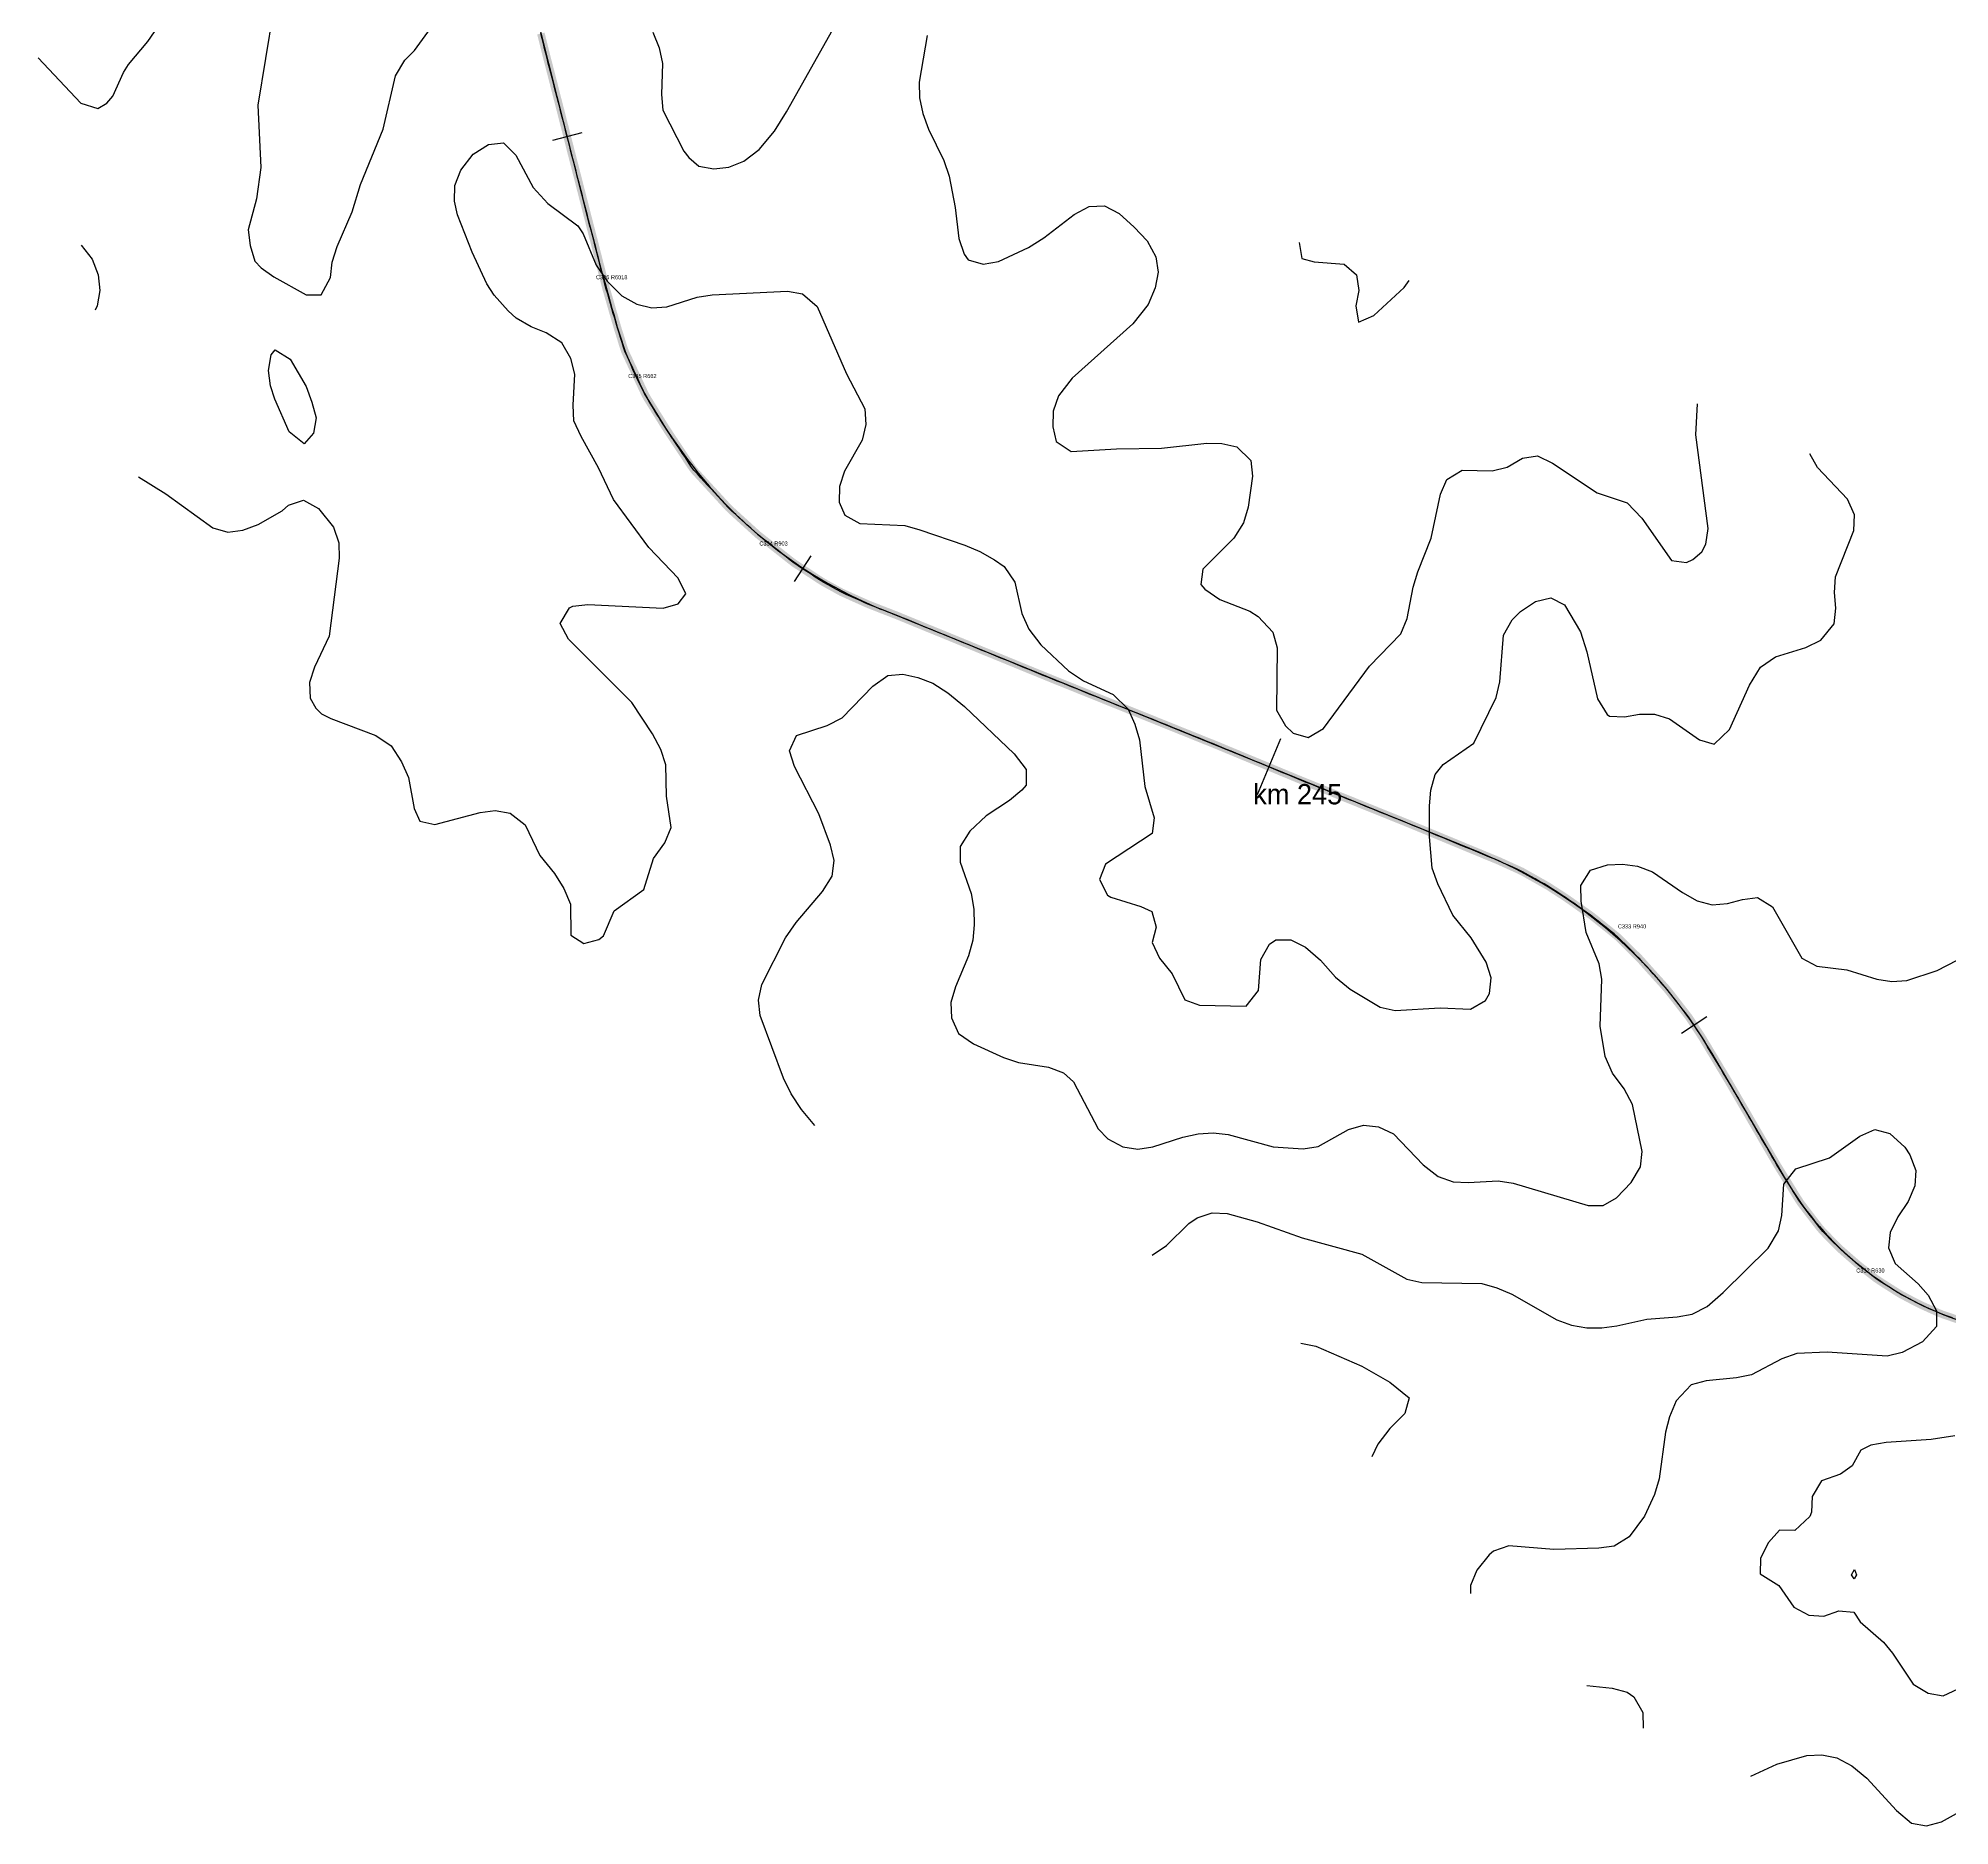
# Model space of a CAD drawing. Header units: metres. Extents: x 697254 to 930473, y 8023396 to 8227001.
# Drawn here: x 766162 to 769932, y 8169311 to 8172838 of the extents above; entities that cross this region are included whole.
import ezdxf

# ---------------------------------------------------------------- set-up
doc = ezdxf.new("R2010")
doc.units = ezdxf.units.M
for name, color, linetype in [('ALIGNMENT_FITTED', 4, 'Continuous'), ('CENTRELINE', 7, 'Continuous'), ('CHAINAGE', 7, 'Continuous'), ('CONTOUR_10M', 33, 'Continuous'), ('CONTOUR_INDEX_50M', 34, 'Continuous'), ('CURVE_LABELS', 4, 'Continuous'), ('GRADE_0-4', 3, 'Continuous')]:
    doc.layers.add(name, color=color, linetype=linetype)

msp = doc.modelspace()

# ---------------------------------------------------------------- linework, layer by layer
at = {"layer": 'ALIGNMENT_FITTED'}
for p, q in [((767250.6, 8172465.1), (767089.1, 8173104)), ((767413.1, 8172048.5), (767388.2, 8172086)), ((769006.5, 8171230.4), (767825.5, 8171711)), ((769608.1, 8170587.3), (769463.5, 8170834.5))]:
    msp.add_line(p, q, dxfattribs=at)
for centre, radius, start, end in [((773085.6, 8173939.7), 6018.5, -165.81753, -163.8733), ((767940.1, 8172451.9), 662.2, -163.8733, -146.4488), ((768165.9, 8172547.8), 903.4, -146.4488, -112.1406), ((768652.3, 8170359.9), 939.8, 30.329, 67.8594), ((770151.9, 8170905.4), 630, -149.671, -107.8869)]:
    msp.add_arc(centre, radius, start, end, dxfattribs=at)
at = {"layer": 'CENTRELINE'}
msp.add_polyline3d([(769937.5, 8170313.3, 1199.1), (769928, 8170316.6, 1199.6), (769918.5, 8170319.8, 1199.9), (769909.2, 8170323.5, 1200.3), (769900.1, 8170327.6, 1200.5), (769891, 8170331.7, 1200.8), (769881.9, 8170335.8, 1201.1), (769872.8, 8170340, 1201.4), (769863.9, 8170344.6, 1201.8), (769855, 8170349.2, 1202.1), (769846.2, 8170353.9, 1202.3), (769837.3, 8170358.5, 1202.3), (769828.7, 8170363.7, 1202.1), (769820.3, 8170369.1, 1202), (769811.9, 8170374.4, 1201.9), (769803.4, 8170379.8, 1201.9), (769795, 8170385.2, 1202), (769786.7, 8170390.8, 1202), (769778.8, 8170397, 1202), (769770.9, 8170403.1, 1201.9), (769763, 8170409.2, 1201.9), (769755.1, 8170415.3, 1201.8), (769747.4, 8170421.7, 1201.8), (769739.9, 8170428.3, 1202.1), (769732.3, 8170434.9, 1202.2), (769724.8, 8170441.5, 1202.2), (769717.3, 8170448.1, 1202.2), (769710, 8170455, 1202.3), (769703.1, 8170462.1, 1202.5), (769696.1, 8170469.3, 1202.5), (769689.1, 8170476.5, 1202.4), (769682.1, 8170483.6, 1202.2), (769675.6, 8170491.2, 1202.1), (769669.5, 8170499.1, 1202), (769663.4, 8170507, 1201.9), (769657.3, 8170515, 1201.7), (769651.2, 8170522.9, 1201.5), (769645.1, 8170530.9, 1201.3), (769639, 8170538.8, 1201.1), (769633.5, 8170547.1, 1200.9), (769628.2, 8170555.6, 1200.8), (769623, 8170564.1, 1200.6), (769617.7, 8170572.7, 1200.4), (769612.5, 8170581.2, 1200.2), (769607.2, 8170589.7, 1200.1), (769602, 8170598.2, 1199.9), (769596.7, 8170606.7, 1199.8), (769591.5, 8170615.2, 1199.7), (769586.5, 8170623.9, 1199.5), (769581.4, 8170632.5, 1199.3), (769576.4, 8170641.2, 1199.1), (769571.4, 8170649.8, 1198.8), (769566.4, 8170658.5, 1198.6), (769561.3, 8170667.1, 1198.4), (769556.3, 8170675.8, 1198.3), (769551.3, 8170684.4, 1198.1), (769546.2, 8170693.1, 1198), (769541.2, 8170701.7, 1197.9), (769536.2, 8170710.4, 1197.8), (769531.2, 8170719.1, 1197.7), (769526.1, 8170727.7, 1197.6), (769521.1, 8170736.4, 1197.6), (769516.1, 8170745, 1197.4), (769511.1, 8170753.7, 1197.1), (769506, 8170762.3, 1196.8), (769501, 8170771, 1196.6), (769496, 8170779.6, 1196.5), (769490.9, 8170788.2, 1196.5), (769485.7, 8170796.8, 1196.4), (769480.5, 8170805.3, 1196.1), (769475.4, 8170813.9, 1195.9), (769470.2, 8170822.5, 1195.6), (769465.1, 8170831.1, 1195.6), (769459.9, 8170839.6, 1195.6), (769454.8, 8170848.2, 1195.8), (769449.6, 8170856.8, 1196), (769444.5, 8170865.4, 1196.2), (769439.1, 8170873.8, 1196.3), (769433.6, 8170882.1, 1196.4), (769428.1, 8170890.5, 1196.3), (769422.6, 8170898.9, 1196.2), (769417, 8170907.2, 1196.2), (769410.9, 8170915.1, 1196.4), (769404.7, 8170923, 1196.5), (769398.6, 8170930.9, 1196.4), (769392.5, 8170938.8, 1196.2), (769386.3, 8170946.7, 1196), (769380.2, 8170954.6, 1195.9), (769373.9, 8170962.4, 1195.7), (769367.3, 8170969.9, 1195.3), (769360.6, 8170977.3, 1195), (769353.9, 8170984.8, 1194.8), (769347.2, 8170992.2, 1194.6), (769340.5, 8170999.6, 1194.4), (769333.9, 8171007.1, 1194.2), (769327.2, 8171014.5, 1193.9), (769320.5, 8171022, 1193.8), (769313.4, 8171029.1, 1193.7), (769306.3, 8171036.1, 1193.7), (769299.2, 8171043.2, 1193.6), (769292.2, 8171050.2, 1193.4), (769285.1, 8171057.3, 1193.1), (769277.9, 8171064.3, 1192.7), (769270.1, 8171070.6, 1192.4), (769262.4, 8171076.9, 1192.4), (769254.6, 8171083.2, 1192.4), (769246.8, 8171089.4, 1192.2), (769239, 8171095.7, 1191.9), (769231.2, 8171102, 1191.5), (769223.3, 8171108.1, 1190.9), (769215.1, 8171113.9, 1190.4), (769206.9, 8171119.6, 1190), (769198.8, 8171125.4, 1189.6), (769190.6, 8171131.2, 1189.4), (769182.4, 8171136.9, 1189.3), (769174.2, 8171142.6, 1189.2), (769165.8, 8171148.1, 1189.2), (769157.4, 8171153.5, 1189.2), (769149, 8171159, 1189.1), (769140.6, 8171164.5, 1188.8), (769132, 8171169.4, 1188.3), (769123.2, 8171174.3, 1187.7), (769114.5, 8171179.3, 1187.2), (769105.8, 8171184.2, 1186.8), (769097.1, 8171189.1, 1186.5), (769088.4, 8171194, 1186.2), (769079.3, 8171198.2, 1186), (769070.2, 8171202.3, 1186), (769061.1, 8171206.5, 1186), (769052, 8171210.6, 1186), (769042.9, 8171214.8, 1185.5), (769033.6, 8171218.6, 1184.9), (769024.4, 8171222.4, 1184.4), (769015.1, 8171226.2, 1184.1), (769005.9, 8171230.1, 1183.9), (768996.6, 8171233.9, 1183.6), (768987.4, 8171237.7, 1183.3), (768978.2, 8171241.5, 1182.9), (768968.9, 8171245.4, 1182.5), (768959.7, 8171249.2, 1182), (768950.4, 8171253, 1181.7), (768941.2, 8171256.8, 1181.3), (768931.9, 8171260.7, 1181), (768922.7, 8171264.5, 1180.7), (768913.4, 8171268.3, 1180.4), (768904.2, 8171272.1, 1180), (768895, 8171276, 1179.7), (768885.7, 8171279.8, 1179.3), (768876.5, 8171283.6, 1179), (768867.2, 8171287.4, 1178.7), (768857.9, 8171291.2, 1178.4), (768848.7, 8171294.9, 1178.1), (768839.4, 8171298.7, 1177.8), (768830.1, 8171302.4, 1177.4), (768820.8, 8171306.2, 1177), (768811.5, 8171309.9, 1176.6), (768802.3, 8171313.6, 1176.2), (768793, 8171317.4, 1175.7), (768783.7, 8171321.1, 1175.3), (768774.4, 8171324.8, 1175), (768765.1, 8171328.6, 1174.7), (768755.9, 8171332.3, 1174.5), (768746.6, 8171336.1, 1174.3), (768737.3, 8171339.8, 1174.1), (768728, 8171343.5, 1173.8), (768718.8, 8171347.3, 1173.5), (768709.5, 8171351, 1173.2), (768700.2, 8171354.8, 1172.5), (768690.9, 8171358.5, 1172.3), (768681.6, 8171362.2, 1172.7), (768672.4, 8171366, 1172.9), (768663.1, 8171369.7, 1172.8), (768653.8, 8171373.5, 1172.1), (768644.6, 8171377.3, 1171.5), (768635.3, 8171381.2, 1170.9), (768626.1, 8171385, 1171), (768616.8, 8171388.8, 1171.1), (768607.6, 8171392.7, 1171.5), (768598.4, 8171396.5, 1172.1), (768589.1, 8171400.3, 1172.6), (768579.9, 8171404.2, 1172.9), (768570.6, 8171408, 1173.2), (768561.4, 8171411.8, 1173.3), (768552.1, 8171415.7, 1173.3), (768542.9, 8171419.5, 1173.2), (768533.7, 8171423.3, 1173.5), (768524.4, 8171427.2, 1173.8), (768515.2, 8171431, 1173.9), (768505.9, 8171434.8, 1173.9), (768496.7, 8171438.7, 1173.9), (768487.5, 8171442.5, 1173.9), (768478.2, 8171446.3, 1173.9), (768468.9, 8171450, 1174), (768459.6, 8171453.7, 1174.2), (768450.4, 8171457.5, 1174.6), (768441.1, 8171461.2, 1175), (768431.8, 8171465, 1175.4), (768422.5, 8171468.7, 1175.8), (768413.2, 8171472.4, 1176.1), (768403.9, 8171476.2, 1176.5), (768394.7, 8171479.9, 1176.9), (768385.4, 8171483.6, 1177.4), (768376.1, 8171487.4, 1177.9), (768366.8, 8171491.1, 1178.3), (768357.5, 8171494.9, 1178.6), (768348.3, 8171498.6, 1178.9), (768339, 8171502.3, 1179.2), (768329.7, 8171506.1, 1179.6), (768320.4, 8171509.8, 1179.9), (768311.1, 8171513.5, 1180.3), (768301.9, 8171517.3, 1180.5), (768292.6, 8171521, 1180.6), (768283.3, 8171524.7, 1180.8), (768274, 8171528.5, 1180.8), (768264.7, 8171532.2, 1180.7), (768255.5, 8171536, 1180.7), (768246.2, 8171539.7, 1180.8), (768236.9, 8171543.4, 1181), (768227.6, 8171547.2, 1181.1), (768218.3, 8171550.9, 1181.2), (768209.1, 8171554.6, 1181.2), (768199.8, 8171558.4, 1181.2), (768190.5, 8171562.1, 1181.3), (768181.2, 8171565.9, 1181.4), (768171.9, 8171569.6, 1181.5), (768162.6, 8171573.3, 1181.7), (768153.4, 8171577.1, 1181.7), (768144.1, 8171580.9, 1181.8), (768134.9, 8171584.7, 1182), (768125.6, 8171588.4, 1182.2), (768116.3, 8171592.2, 1182.4), (768107.1, 8171596, 1182.6), (768097.8, 8171599.8, 1182.9), (768088.6, 8171603.6, 1183.2), (768079.3, 8171607.4, 1183.5), (768070, 8171611.2, 1183.7), (768060.8, 8171615, 1183.8), (768051.5, 8171618.8, 1183.9), (768042.3, 8171622.6, 1184), (768033, 8171626.3, 1184.2), (768023.7, 8171630.1, 1184.3), (768014.5, 8171633.9, 1184.5), (768005.2, 8171637.7, 1184.8), (767996, 8171641.5, 1185.1), (767986.7, 8171645.3, 1185.5), (767977.4, 8171649.1, 1185.8), (767968.2, 8171652.9, 1186), (767958.9, 8171656.7, 1186.3), (767949.7, 8171660.5, 1186.6), (767940.4, 8171664.3, 1187), (767931.2, 8171668, 1187.6), (767921.9, 8171671.8, 1187.8), (767912.6, 8171675.6, 1187.8), (767903.4, 8171679.4, 1187.7), (767894.1, 8171683.2, 1187.6), (767884.9, 8171687, 1187.6), (767875.6, 8171690.8, 1187.5), (767866.3, 8171694.6, 1187.6), (767857.1, 8171698.4, 1187.7), (767847.8, 8171702, 1187.8), (767838.4, 8171705.7, 1187.9), (767829.1, 8171709.3, 1187.7), (767819.8, 8171712.9, 1187.6), (767810.5, 8171716.6, 1187.5), (767801.2, 8171720.2, 1187.3), (767792, 8171724.2, 1187), (767782.9, 8171728.3, 1186.6), (767773.7, 8171732.4, 1186.4), (767764.6, 8171736.5, 1186.3), (767755.5, 8171740.6, 1186.1), (767746.4, 8171744.7, 1186.1), (767737.6, 8171749.5, 1186), (767728.9, 8171754.4, 1186), (767720.1, 8171759.2, 1186), (767711.4, 8171764.1, 1186), (767702.8, 8171769.3, 1186.1), (767694.5, 8171774.8, 1186.1), (767686.1, 8171780.3, 1186.2), (767677.8, 8171785.8, 1186.2), (767669.4, 8171791.3, 1186.2), (767661, 8171796.8, 1186.3), (767652.7, 8171802.3, 1186.2), (767644.7, 8171808.4, 1186.2), (767636.9, 8171814.6, 1186.2), (767629, 8171820.8, 1186.2), (767621.2, 8171827, 1186.3), (767613.3, 8171833.2, 1186.4), (767605.5, 8171839.4, 1186.6), (767597.6, 8171845.6, 1186.6), (767589.8, 8171851.8, 1186.7), (767581.9, 8171858, 1186.9), (767574.5, 8171864.7, 1187.2), (767567.1, 8171871.4, 1187.1), (767559.7, 8171878.1, 1187.1), (767552.3, 8171884.9, 1187.2), (767544.9, 8171891.6, 1187.5), (767537.5, 8171898.4, 1187.5), (767530.1, 8171905.1, 1187.5), (767522.8, 8171912, 1187.6), (767516.1, 8171919.3, 1187.8), (767509.3, 8171926.7, 1188), (767502.5, 8171934.1, 1188), (767495.8, 8171941.4, 1188.1), (767489, 8171948.8, 1188.2), (767482.2, 8171956.2, 1188.2), (767475.5, 8171963.5, 1187.8), (767468.7, 8171970.9, 1187.5), (767461.9, 8171978.3, 1187.2), (767455.2, 8171985.6, 1187), (767449.3, 8171993.8, 1187), (767443.8, 8172002.1, 1186.9), (767438.3, 8172010.4, 1186.8), (767432.8, 8172018.8, 1186.7), (767427.2, 8172027.1, 1186.6), (767421.7, 8172035.5, 1186.5), (767416.2, 8172043.8, 1186.5), (767410.6, 8172052.1, 1186.4), (767405.1, 8172060.5, 1186.2), (767399.6, 8172068.8, 1186.1), (767394.3, 8172077.3, 1185.9), (767389, 8172085.8, 1185.7), (767383.7, 8172094.3, 1185.5), (767378.4, 8172102.8, 1185.5), (767373.2, 8172111.3, 1185.5), (767367.9, 8172119.8, 1185.2), (767362.6, 8172128.3, 1184.9), (767357.9, 8172137.1, 1184.6), (767353.7, 8172146.2, 1184.5), (767349.4, 8172155.2, 1184.2), (767345.2, 8172164.3, 1184), (767340.9, 8172173.3, 1183.7), (767336.7, 8172182.4, 1183.6), (767332.4, 8172191.5, 1183.6), (767328.2, 8172200.5, 1183.7), (767324, 8172209.6, 1183.7), (767319.7, 8172218.6, 1183.6), (767316.4, 8172228.1, 1183.3), (767313.4, 8172237.6, 1183.1), (767310.5, 8172247.2, 1182.8), (767307.5, 8172256.7, 1182.5), (767304.5, 8172266.3, 1182.2), (767301.7, 8172275.9, 1181.9), (767298.9, 8172285.5, 1181.6), (767296.1, 8172295.1, 1181.4), (767293.3, 8172304.7, 1181.2), (767290.6, 8172314.3, 1181.2), (767287.8, 8172323.9, 1181.1), (767285, 8172333.5, 1181), (767282.2, 8172343.1, 1180.8), (767279.7, 8172352.8, 1180.6), (767277.2, 8172362.5, 1180.4), (767274.8, 8172372.2, 1180.1), (767272.3, 8172381.9, 1179.9), (767269.8, 8172391.6, 1179.7), (767267.3, 8172401.3, 1179.6), (767264.8, 8172411, 1179.6), (767262.3, 8172420.7, 1179.6), (767259.8, 8172430.4, 1179.7), (767257.4, 8172440.1, 1179.8), (767254.9, 8172449.7, 1179.8), (767252.4, 8172459.4, 1179.8), (767249.9, 8172469.1, 1179.8), (767247.4, 8172478.8, 1179.7), (767244.9, 8172488.5, 1179.5), (767242.5, 8172498.2, 1179.2), (767240, 8172507.9, 1179), (767237.5, 8172517.6, 1178.8), (767235, 8172527.3, 1178.6), (767232.5, 8172537, 1178.4), (767230, 8172546.7, 1178.3), (767227.6, 8172556.4, 1178.4), (767225.1, 8172566, 1178.5), (767222.6, 8172575.7, 1178.5), (767220.1, 8172585.4, 1178), (767217.6, 8172595.1, 1177.6), (767215.1, 8172604.8, 1177.3), (767212.6, 8172614.5, 1177.3), (767210.2, 8172624.2, 1177.4), (767207.7, 8172633.9, 1177.5), (767205.2, 8172643.6, 1177.6), (767202.7, 8172653.3, 1177.8), (767200.2, 8172663, 1178), (767197.7, 8172672.7, 1178), (767195.3, 8172682.3, 1177.9), (767192.8, 8172692, 1177.9), (767190.3, 8172701.7, 1177.9), (767187.8, 8172711.4, 1178), (767185.3, 8172721.1, 1178.2), (767182.8, 8172730.8, 1178.3), (767180.3, 8172740.5, 1178.6), (767177.9, 8172750.2, 1178.8), (767175.4, 8172759.9, 1179), (767172.9, 8172769.6, 1178.9), (767170.4, 8172779.3, 1178.9), (767167.9, 8172788.9, 1178.8), (767165.4, 8172798.6, 1178.7), (767163, 8172808.3, 1178.6), (767160.5, 8172818, 1178.6), (767158.1, 8172827.7, 1178.5), (767155.7, 8172837.5, 1178.3), (767153.3, 8172847.2, 1178.1)], dxfattribs=at)
at = {"layer": 'CHAINAGE'}
for p, q in [((767234.3, 8172651), (767176.1, 8172636.1)), ((767685.9, 8171816.4), (767652.9, 8171766.2)), ((768612.1, 8171455.7), (768566.1, 8171344.9)), ((769453.1, 8170907), (769403, 8170874))]:
    msp.add_line(p, q, dxfattribs=at)
at = {"layer": 'CONTOUR_10M'}
for points, elevation in [([(766161.7, 8172799.2), (766246, 8172710.1), (766279.1, 8172699), (766296.8, 8172709.5), (766309.1, 8172723.7), (766329.8, 8172770.6), (766339.6, 8172786), (766377.7, 8172831.5), (766420.3, 8172892.5)], 1170), ([(766625.3, 8172889.9), (766594.6, 8172705.8), (766600.5, 8172582.7), (766592.5, 8172521.2), (766575.5, 8172459.9), (766579.6, 8172429.1), (766589, 8172398.3), (766601.6, 8172384.6), (766626.6, 8172367), (766690, 8172331.4), (766719.7, 8172331.8), (766738.5, 8172365.6), (766741.4, 8172396.4), (766751.3, 8172427), (766781, 8172495.5), (766797.2, 8172549.5), (766842.4, 8172658.5), (766866.6, 8172763.9), (766884.9, 8172794.4), (766903.7, 8172813.9), (766956.8, 8172885.8)], 1170), ([(767374, 8172849.9), (767386.6, 8172819), (767393.1, 8172788.1), (767391, 8172726.6), (767394.1, 8172695.8), (767435.3, 8172615.4), (767445.4, 8172602.9), (767464.6, 8172585.5), (767494.2, 8172580.2), (767523.9, 8172583.8), (767553.7, 8172595.2), (767583.7, 8172618.7), (767613.8, 8172654.7), (767637.9, 8172692.8), (767735.1, 8172865.8)], 1170), ([(767914.9, 8172843.1), (767899.4, 8172751.1), (767900.1, 8172720.3), (767906.5, 8172689.5), (767917.9, 8172658.6), (767947.9, 8172596.7), (767958.8, 8172565.8), (767970.7, 8172504.1), (767977.4, 8172442.5), (767987.9, 8172411.6), (767996.4, 8172400.8), (768025.9, 8172392.2), (768055.7, 8172397.7), (768115.4, 8172425.1), (768145.3, 8172443.9), (768205.2, 8172490), (768235, 8172505.7), (768264.7, 8172507.3), (768294.2, 8172492.1), (768323.6, 8172465.3), (768349, 8172437.9), (768366.5, 8172406.9), (768370.6, 8172376.1), (768365.1, 8172345.4), (768351.3, 8172312.8), (768321.2, 8172274.2), (768201.1, 8172167.1), (768174.2, 8172132.5), (768164, 8172101.9), (768162.8, 8172071.1), (768169.9, 8172042.5), (768199.3, 8172022.3), (768288.4, 8172028.1), (768377.4, 8172028.9), (768466.6, 8172038.7), (768496.2, 8172038.5), (768525.8, 8172031.6), (768553.8, 8172004.7), (768556.8, 8171973.9), (768548.1, 8171912.5), (768539.4, 8171881.9), (768520, 8171851.4), (768458.7, 8171790.6), (768454.8, 8171759.9), (768463, 8171750.9), (768492.4, 8171730.5), (768551.5, 8171707.3), (768568.3, 8171697), (768597.4, 8171665.8), (768605.6, 8171635), (768604.1, 8171512), (768621.9, 8171481), (768637.5, 8171466.6), (768667, 8171458), (768696.9, 8171475.7), (768787.5, 8171599), (768849.4, 8171662.7), (768861.8, 8171693.3), (768873.9, 8171754.7), (768883.2, 8171785.3), (768909.3, 8171851.6), (768928, 8171938.5), (768940.4, 8171967.4), (768970.3, 8171985.4), (769029.6, 8171984.5), (769059.4, 8171991.8), (769089.3, 8172009.4), (769119, 8172014.1), (769148.5, 8171999.4), (769236.8, 8171941.2), (769295.9, 8171921.1), (769325.2, 8171891.2), (769383.5, 8171807.6), (769413.1, 8171803.5), (769425.3, 8171809.3), (769443, 8171824.3), (769451, 8171839.7), (769456.1, 8171870.4), (769431.6, 8172055.2), (769435, 8172116.7)], 1170), ([(766359.2, 8171972.7), (766413.7, 8171939.1), (766506.3, 8171871.8), (766535.8, 8171863.3), (766565.5, 8171867.3), (766595.4, 8171878.8), (766643, 8171905.5), (766655.2, 8171916.7), (766685, 8171926.2), (766714.4, 8171910), (766744.3, 8171873.5), (766754.5, 8171842.6), (766755.3, 8171811.8), (766735.4, 8171658.3), (766706.5, 8171597.1), (766697, 8171566.5), (766698, 8171535.7), (766709.5, 8171515.8), (766720.6, 8171504.7), (766739, 8171495.9), (766827.5, 8171462.3), (766857.7, 8171441.5), (766878.2, 8171410.4), (766891.9, 8171379.5), (766903, 8171317.9), (766914.4, 8171292.9), (766944, 8171286.6), (767033.3, 8171310.4), (767063.1, 8171314.4), (767092.7, 8171309), (767122, 8171285.7), (767151, 8171225.6), (767180.2, 8171189.6), (767198.5, 8171160.4), (767211.6, 8171129.5), (767212.6, 8171068), (767237.8, 8171052.1), (767267.6, 8171059.7), (767277, 8171067.2), (767298, 8171116.3), (767356.4, 8171158.4), (767375.5, 8171219.7), (767398, 8171250.2), (767410.1, 8171280.8), (767401.2, 8171342.4), (767399.9, 8171404), (767389.8, 8171434.8), (767373.5, 8171465.8), (767332.7, 8171527.5), (767207.7, 8171652.4), (767191.4, 8171683.4), (767209.8, 8171713.9), (767216.4, 8171717.1), (767246.1, 8171720.4), (767394.4, 8171713.6), (767424.2, 8171722.3), (767438.9, 8171741.8), (767423.8, 8171772.7), (767366.2, 8171833.4), (767296.7, 8171928.1), (767267.2, 8171990), (767232.6, 8172051.9), (767218.4, 8172082.9), (767216.7, 8172113.7), (767220, 8172175.1), (767212.6, 8172206), (767194.7, 8172237), (767163.8, 8172256.5), (767134.3, 8172268.5), (767104.8, 8172285.8), (767088.5, 8172299.8), (767060.9, 8172330.9), (767046.3, 8172353.3), (767017.4, 8172415.6), (766988.6, 8172489.3), (766982.6, 8172516.4), (766983.5, 8172547.2), (766995.3, 8172577.8), (767019.8, 8172609.2), (767049.7, 8172628.5), (767079.4, 8172631.6), (767103.6, 8172607.2), (767137.7, 8172543.4), (767167, 8172511.6), (767225.8, 8172468), (767236.8, 8172451.7), (767262.5, 8172389.9), (767283.7, 8172358.9), (767313, 8172329.7), (767342.5, 8172313.1), (767372.1, 8172306.3), (767401.8, 8172308.1), (767461.4, 8172327), (767491.1, 8172331.5), (767639.5, 8172339), (767669.1, 8172333.8), (767698.5, 8172308.5), (767756.2, 8172175.9), (767792, 8172106.5), (767794.5, 8172075.7), (767786.8, 8172045), (767752, 8171984), (767742.1, 8171953.3), (767741.7, 8171922.6), (767752.7, 8171896.6), (767782.2, 8171880.3), (767871.1, 8171876.6), (767900.7, 8171867.9), (767989.3, 8171837.7), (768018.9, 8171825.5), (768048.3, 8171808.6), (768067.2, 8171795.5), (768088, 8171764.5), (768102.1, 8171702.8), (768115.5, 8171671.9), (768139.2, 8171640.8), (768193.9, 8171589.5), (768223.4, 8171570.1), (768282.4, 8171543.1), (768311.7, 8171514.3), (768324.9, 8171484.7), (768334.2, 8171453.8), (768344.3, 8171361.4), (768363, 8171299.7), (768359, 8171269), (768266.9, 8171208.6), (768254.9, 8171178), (768270.7, 8171147), (768277.4, 8171142.9), (768336.5, 8171124.9), (768358.2, 8171115.2), (768367.1, 8171084.3), (768359.2, 8171053.7), (768373.2, 8171022.7), (768398.2, 8170991.7), (768423.2, 8170940.6), (768452.7, 8170930.1), (768544.7, 8170928.3), (768568.6, 8170958.8), (768573.4, 8171020.2), (768590.4, 8171050.8), (768602.7, 8171059), (768632.4, 8171058.9), (768661.8, 8171044.6), (768691.2, 8171019.1), (768720.4, 8170985.4), (768749.8, 8170961.8), (768808.7, 8170926.1), (768838.3, 8170919.6), (768927.4, 8170924.6), (768986.7, 8170922.2), (769016.6, 8170939.6), (769024.8, 8170953.1), (769027.9, 8170983.8), (769018.1, 8171014.7), (768988.4, 8171063.2), (768951.9, 8171107.8), (768922.7, 8171169.7), (768911.4, 8171200.5), (768905.8, 8171262.1), (768906.1, 8171323.6), (768908.7, 8171354.4), (768917.3, 8171385), (768933.4, 8171404.8), (768993.3, 8171447.3), (769037.8, 8171537.3), (769045, 8171568), (769052.4, 8171660.1), (769069.1, 8171690.7), (769085.5, 8171706.6), (769115.4, 8171726.7), (769145.2, 8171734.1), (769172.1, 8171720.2), (769203.7, 8171666.8), (769216.7, 8171627.3), (769237.3, 8171534.8), (769256.7, 8171503.8), (769261, 8171500.6), (769290.6, 8171498.9), (769320.3, 8171504.1), (769350, 8171504.2), (769379.6, 8171495), (769438.4, 8171453.4), (769467.9, 8171445.1), (769498, 8171473.9), (769537.3, 8171561.8), (769558.9, 8171597), (769588.8, 8171617.1), (769648.4, 8171635.5), (769678.2, 8171650.3), (769704.3, 8171682.7), (769707.9, 8171713.4), (769705.1, 8171744.2), (769707.1, 8171775), (769743.4, 8171866.8), (769744.8, 8171897.5), (769730.7, 8171928.5), (769671.6, 8171990.7), (769656.6, 8172018.1)], 1180), ([(766246.1, 8172429.6), (766268.3, 8172402.2), (766280, 8172371.3), (766282.9, 8172340.5), (766278.2, 8172309.8), (766274.2, 8172301.3)], 1180), ([(768649, 8172434.7), (768654.2, 8172403.3), (768678.8, 8172396.8), (768738, 8172391.9), (768762.2, 8172371.2), (768766.8, 8172340.4), (768761, 8172309.7), (768766.3, 8172277.8), (768796.1, 8172291.1), (768856.1, 8172346.3), (768866.1, 8172359.8)], 1160), ([(766621.2, 8172213.3), (766629.3, 8172223), (766658.7, 8172204.5), (766689.9, 8172151), (766701.6, 8172120.1), (766709.7, 8172089.2), (766704.4, 8172058.5), (766686.3, 8172037.5), (766657, 8172061.5), (766628.1, 8172125.5), (766619.9, 8172151.8), (766615.6, 8172182.6), (766621.2, 8172213.3)], 1180), ([(767693.3, 8170692.9), (767667, 8170724), (767646.9, 8170755), (767631.7, 8170785.9), (767585.5, 8170909.5), (767582.6, 8170940.3), (767589.3, 8170971), (767636, 8171062.7), (767656.8, 8171093.2), (767708.5, 8171154.1), (767727.5, 8171184.6), (767731.8, 8171215.3), (767724.7, 8171246.1), (767701.3, 8171307.9), (767653.4, 8171400.8), (767643.9, 8171431.7), (767657.3, 8171462.3), (767717.9, 8171481.7), (767747.7, 8171497.2), (767807.9, 8171559.3), (767837.8, 8171580.6), (767867.5, 8171583.5), (767897.1, 8171576.9), (767926.6, 8171565.4), (767956, 8171546.5), (767988.7, 8171519.7), (768087.1, 8171426.2), (768110.8, 8171395.1), (768110.6, 8171364.3), (768102, 8171354.1), (768077.6, 8171334), (768031.5, 8171303.8), (767999.6, 8171273.5), (767980.4, 8171242.9), (767980.4, 8171212.2), (768001.8, 8171150.4), (768007, 8171119.6), (768008.1, 8171088.8), (768005.5, 8171058.1), (767996.8, 8171027.4), (767971, 8170966.2), (767961.9, 8170935.6), (767963, 8170904.8), (767976.7, 8170873.9), (768006.7, 8170853.6), (768065.7, 8170827.1), (768095.3, 8170817), (768154.5, 8170807.7), (768184, 8170796.4), (768203.9, 8170778.8), (768252.3, 8170685.9), (768271.4, 8170666.3), (768300.9, 8170650.3), (768330.5, 8170646.2), (768360.2, 8170650.5), (768419.8, 8170669.7), (768449.6, 8170676.3), (768479.3, 8170678.1), (768508.9, 8170674.7), (768597.6, 8170650.3), (768656.9, 8170646.4), (768686.6, 8170651.2), (768746.4, 8170684.9), (768776.1, 8170693.3), (768805.8, 8170690.1), (768835.3, 8170676.1), (768893.8, 8170614.9), (768923.2, 8170592.1), (768952.7, 8170581.5), (768982.4, 8170580), (769041.8, 8170583.2), (769071.4, 8170578.9), (769219.2, 8170535.1), (769248.9, 8170535), (769275, 8170550.1), (769303.8, 8170580.5), (769322.5, 8170611), (769325.8, 8170641.7), (769306.4, 8170734.2), (769290, 8170765.2), (769266.8, 8170796.2), (769252.5, 8170828.8), (769242.6, 8170888.8), (769246.1, 8170981.1), (769240.6, 8171011.9), (769214.9, 8171073.7), (769205.3, 8171135.4), (769204.8, 8171166.1), (769223.5, 8171196.6), (769257.3, 8171207.3), (769287, 8171208), (769316.6, 8171204.6), (769346.1, 8171193.2), (769404.9, 8171152.3), (769434.4, 8171136), (769464, 8171127.8), (769493.7, 8171130.4), (769523.4, 8171138.9), (769553.2, 8171142.8), (769582.6, 8171124.3), (769640.7, 8171022.8), (769670.1, 8171006.8), (769729.4, 8170999.6), (769788.5, 8170981.6), (769818.1, 8170976.7), (769847.8, 8170978.5), (769907.4, 8170998.4), (769967.1, 8171029.7)], 1190), ([(768652.1, 8170263.3), (768681.7, 8170257.6), (768772.4, 8170218), (768828.1, 8170186.6), (768866.1, 8170155.4), (768857.4, 8170124.7), (768828, 8170094.6), (768804.4, 8170063.9), (768792.1, 8170039)], 1210), ([(769942.6, 8170080.3), (769895.8, 8170073.1), (769806.7, 8170067.3), (769776.9, 8170061.7), (769757.2, 8170051.9), (769740.2, 8170021.4), (769716.9, 8170004.6), (769679.4, 8169991.4), (769661, 8169960.8), (769659.9, 8169930.1), (769656.5, 8169920.9), (769626.5, 8169893.7), (769596.8, 8169894.1), (769575.1, 8169869.6), (769558.9, 8169839.1), (769558.2, 8169808.3), (769595.5, 8169785), (769624.6, 8169742.1), (769654.1, 8169726.5), (769683.7, 8169724.8), (769713.5, 8169734.8), (769743.1, 8169732.2), (769755.6, 8169713.6), (769801.7, 8169673.3), (769819.7, 8169651.3), (769860, 8169590.2), (769889.5, 8169572.6), (769919.1, 8169567.6), (769948.9, 8169581.5)], 1190), ([(769738.5, 8169806.1), (769744.2, 8169816.5), (769748.5, 8169806), (769744, 8169798.5), (769738.5, 8169806.1)], 1190)]:
    msp.add_lwpolyline(points, dxfattribs=dict(at, elevation=elevation))
at = {"layer": 'CONTOUR_INDEX_50M', "elevation": 1200}
for points in [[(768359.2, 8170436.8), (768387.5, 8170455.7), (768431.4, 8170499.1), (768447.5, 8170510.7), (768477.3, 8170520.7), (768506.9, 8170518.8), (768566.1, 8170502.8), (768654.7, 8170471), (768772.9, 8170438.5), (768861.3, 8170389.8), (768890.9, 8170382.9), (769009.6, 8170380.7), (769039.1, 8170372.5), (769068.6, 8170359.6), (769157, 8170309.1), (769186.5, 8170298.5), (769216.2, 8170293.4), (769245.8, 8170293.2), (769275.5, 8170297.2), (769335, 8170310.6), (769394.4, 8170315.1), (769424.2, 8170320.5), (769454, 8170335.7), (769485.3, 8170362.9), (769574.1, 8170450.4), (769594.5, 8170484.6), (769601.1, 8170515.2), (769604.9, 8170576.7), (769628.5, 8170607.2), (769695.1, 8170628.8), (769754.9, 8170671.8), (769784.8, 8170684.9), (769814.3, 8170677.2), (769843.7, 8170650), (769853.8, 8170635.1), (769865.5, 8170604.2), (769863.6, 8170573.5), (769850.5, 8170542.9), (769829.8, 8170512.4), (769815, 8170481.8), (769811.7, 8170451.1), (769824.8, 8170420.2), (769870, 8170380.1), (769889.7, 8170357.8), (769906.4, 8170326.9), (769906, 8170296.1), (769878.7, 8170265.7), (769838.6, 8170244.5), (769808.8, 8170237.7), (769690.3, 8170245.7), (769630.9, 8170242.7), (769601.1, 8170232.1), (769541.3, 8170200.5), (769511.6, 8170194.5), (769452.2, 8170188.7), (769422.4, 8170180.7), (769392.4, 8170149.2), (769379.4, 8170118.2), (769371.9, 8170087.5), (769359.3, 8169995.4), (769350.2, 8169964.7), (769330.2, 8169921.7), (769300, 8169881), (769270.1, 8169862.8), (769240.4, 8169858.6), (769151.3, 8169855.9), (769062.4, 8169863.4), (769032.6, 8169852.8), (769023.5, 8169845.8), (768999.7, 8169815.3), (768986.7, 8169784.8), (768987.2, 8169769.2)], [(769216.2, 8169588.1), (769266.6, 8169582.4), (769296.1, 8169574.7), (769309.3, 8169565.4), (769326.9, 8169534.4), (769327.6, 8169503.7)], [(769540.2, 8169408.7), (769591, 8169432.5), (769650.6, 8169449.4), (769680.3, 8169450.7), (769709.9, 8169445.1), (769739.3, 8169429.3), (769768.7, 8169404.8), (769827.2, 8169341.3), (769856.6, 8169316.2), (769886.2, 8169311), (769915.9, 8169318.5), (769945.8, 8169335.3)]]:
    msp.add_lwpolyline(points, dxfattribs=at)
at = {"layer": 'GRADE_0-4', "const_width": 15}
msp.add_lwpolyline([(769946.9, 8170310.1), (769937.5, 8170313.3), (769928, 8170316.6), (769918.5, 8170319.8), (769909.2, 8170323.5), (769900.1, 8170327.6), (769891, 8170331.7), (769881.9, 8170335.8), (769872.8, 8170340), (769863.9, 8170344.6), (769855, 8170349.2), (769846.2, 8170353.9), (769837.3, 8170358.5), (769828.7, 8170363.7), (769820.3, 8170369.1), (769811.9, 8170374.4), (769803.4, 8170379.8), (769795, 8170385.2), (769786.7, 8170390.8), (769778.8, 8170397), (769770.9, 8170403.1), (769763, 8170409.2), (769755.1, 8170415.3), (769747.4, 8170421.7), (769739.9, 8170428.3), (769732.3, 8170434.9), (769724.8, 8170441.5), (769717.3, 8170448.1), (769710, 8170455), (769703.1, 8170462.1), (769696.1, 8170469.3), (769689.1, 8170476.5), (769682.1, 8170483.6), (769675.6, 8170491.2), (769669.5, 8170499.1), (769663.4, 8170507), (769657.3, 8170515), (769651.2, 8170522.9), (769645.1, 8170530.9), (769639, 8170538.8), (769633.5, 8170547.1), (769628.2, 8170555.6), (769623, 8170564.1), (769617.7, 8170572.7), (769612.5, 8170581.2), (769607.2, 8170589.7), (769602, 8170598.2), (769596.7, 8170606.7), (769591.5, 8170615.2), (769586.5, 8170623.9), (769581.4, 8170632.5), (769576.4, 8170641.2), (769571.4, 8170649.8), (769566.4, 8170658.5), (769561.3, 8170667.1), (769556.3, 8170675.8), (769551.3, 8170684.4), (769546.2, 8170693.1), (769541.2, 8170701.7), (769536.2, 8170710.4), (769531.2, 8170719.1), (769526.1, 8170727.7), (769521.1, 8170736.4), (769516.1, 8170745), (769511.1, 8170753.7), (769506, 8170762.3), (769501, 8170771), (769496, 8170779.6), (769490.9, 8170788.2), (769485.7, 8170796.8), (769480.5, 8170805.3), (769475.4, 8170813.9), (769470.2, 8170822.5), (769465.1, 8170831.1), (769459.9, 8170839.6), (769454.8, 8170848.2), (769449.6, 8170856.8), (769444.5, 8170865.4), (769439.1, 8170873.8), (769433.6, 8170882.1), (769428.1, 8170890.5), (769422.6, 8170898.9), (769417, 8170907.2), (769410.9, 8170915.1), (769404.7, 8170923), (769398.6, 8170930.9), (769392.5, 8170938.8), (769386.3, 8170946.7), (769380.2, 8170954.6), (769373.9, 8170962.4), (769367.3, 8170969.9), (769360.6, 8170977.3), (769353.9, 8170984.8), (769347.2, 8170992.2), (769340.5, 8170999.6), (769333.9, 8171007.1), (769327.2, 8171014.5), (769320.5, 8171022), (769313.4, 8171029.1), (769306.3, 8171036.1), (769299.2, 8171043.2), (769292.2, 8171050.2), (769285.1, 8171057.3), (769277.9, 8171064.3), (769270.1, 8171070.6), (769262.4, 8171076.9), (769254.6, 8171083.2), (769246.8, 8171089.4), (769239, 8171095.7), (769231.2, 8171102), (769223.3, 8171108.1), (769215.1, 8171113.9), (769206.9, 8171119.6), (769198.8, 8171125.4), (769190.6, 8171131.2), (769182.4, 8171136.9), (769174.2, 8171142.6), (769165.8, 8171148.1), (769157.4, 8171153.5), (769149, 8171159), (769140.6, 8171164.5), (769132, 8171169.4), (769123.2, 8171174.3), (769114.5, 8171179.3), (769105.8, 8171184.2), (769097.1, 8171189.1), (769088.4, 8171194), (769079.3, 8171198.2), (769070.2, 8171202.3), (769061.1, 8171206.5), (769052, 8171210.6), (769042.9, 8171214.8), (769033.6, 8171218.6), (769024.4, 8171222.4), (769015.1, 8171226.2), (769005.9, 8171230.1), (768996.6, 8171233.9), (768987.4, 8171237.7), (768978.2, 8171241.5), (768968.9, 8171245.4), (768959.7, 8171249.2), (768950.4, 8171253), (768941.2, 8171256.8), (768931.9, 8171260.7), (768922.7, 8171264.5), (768913.4, 8171268.3), (768904.2, 8171272.1), (768895, 8171276), (768885.7, 8171279.8), (768876.5, 8171283.6), (768867.2, 8171287.4), (768857.9, 8171291.2), (768848.7, 8171294.9), (768839.4, 8171298.7), (768830.1, 8171302.4), (768820.8, 8171306.2), (768811.5, 8171309.9), (768802.3, 8171313.6), (768793, 8171317.4), (768783.7, 8171321.1), (768774.4, 8171324.8), (768765.1, 8171328.6), (768755.9, 8171332.3), (768746.6, 8171336.1), (768737.3, 8171339.8), (768728, 8171343.5), (768718.8, 8171347.3), (768709.5, 8171351), (768700.2, 8171354.8), (768690.9, 8171358.5), (768681.6, 8171362.2), (768672.4, 8171366), (768663.1, 8171369.7), (768653.8, 8171373.5), (768644.6, 8171377.3), (768635.3, 8171381.2), (768626.1, 8171385), (768616.8, 8171388.8), (768607.6, 8171392.7), (768598.4, 8171396.5), (768589.1, 8171400.3), (768579.9, 8171404.2), (768570.6, 8171408), (768561.4, 8171411.8), (768552.1, 8171415.7), (768542.9, 8171419.5), (768533.7, 8171423.3), (768524.4, 8171427.2), (768515.2, 8171431), (768505.9, 8171434.8), (768496.7, 8171438.7), (768487.5, 8171442.5), (768478.2, 8171446.3), (768468.9, 8171450), (768459.6, 8171453.7), (768450.4, 8171457.5), (768441.1, 8171461.2), (768431.8, 8171465), (768422.5, 8171468.7), (768413.2, 8171472.4), (768403.9, 8171476.2), (768394.7, 8171479.9), (768385.4, 8171483.6), (768376.1, 8171487.4), (768366.8, 8171491.1), (768357.5, 8171494.9), (768348.3, 8171498.6), (768339, 8171502.3), (768329.7, 8171506.1), (768320.4, 8171509.8), (768311.1, 8171513.5), (768301.9, 8171517.3), (768292.6, 8171521), (768283.3, 8171524.7), (768274, 8171528.5), (768264.7, 8171532.2), (768255.5, 8171536), (768246.2, 8171539.7), (768236.9, 8171543.4), (768227.6, 8171547.2), (768218.3, 8171550.9), (768209.1, 8171554.6), (768199.8, 8171558.4), (768190.5, 8171562.1), (768181.2, 8171565.9), (768171.9, 8171569.6), (768162.6, 8171573.3), (768153.4, 8171577.1), (768144.1, 8171580.9), (768134.9, 8171584.7), (768125.6, 8171588.4), (768116.3, 8171592.2), (768107.1, 8171596), (768097.8, 8171599.8), (768088.6, 8171603.6), (768079.3, 8171607.4), (768070, 8171611.2), (768060.8, 8171615), (768051.5, 8171618.8), (768042.3, 8171622.6), (768033, 8171626.3), (768023.7, 8171630.1), (768014.5, 8171633.9), (768005.2, 8171637.7), (767996, 8171641.5), (767986.7, 8171645.3), (767977.4, 8171649.1), (767968.2, 8171652.9), (767958.9, 8171656.7), (767949.7, 8171660.5), (767940.4, 8171664.3), (767931.2, 8171668), (767921.9, 8171671.8), (767912.6, 8171675.6), (767903.4, 8171679.4), (767894.1, 8171683.2), (767884.9, 8171687), (767875.6, 8171690.8), (767866.3, 8171694.6), (767857.1, 8171698.4), (767847.8, 8171702), (767838.4, 8171705.7), (767829.1, 8171709.3), (767819.8, 8171712.9), (767810.5, 8171716.6), (767801.2, 8171720.2), (767792, 8171724.2), (767782.9, 8171728.3), (767773.7, 8171732.4), (767764.6, 8171736.5), (767755.5, 8171740.6), (767746.4, 8171744.7), (767737.6, 8171749.5), (767728.9, 8171754.4), (767720.1, 8171759.2), (767711.4, 8171764.1), (767702.8, 8171769.3), (767694.5, 8171774.8), (767686.1, 8171780.3), (767677.8, 8171785.8), (767669.4, 8171791.3), (767661, 8171796.8), (767652.7, 8171802.3), (767644.7, 8171808.4), (767636.9, 8171814.6), (767629, 8171820.8), (767621.2, 8171827), (767613.3, 8171833.2), (767605.5, 8171839.4), (767597.6, 8171845.6), (767589.8, 8171851.8), (767581.9, 8171858), (767574.5, 8171864.7), (767567.1, 8171871.4), (767559.7, 8171878.1), (767552.3, 8171884.9), (767544.9, 8171891.6), (767537.5, 8171898.4), (767530.1, 8171905.1), (767522.8, 8171912), (767516.1, 8171919.3), (767509.3, 8171926.7), (767502.5, 8171934.1), (767495.8, 8171941.4), (767489, 8171948.8), (767482.2, 8171956.2), (767475.5, 8171963.5), (767468.7, 8171970.9), (767461.9, 8171978.3), (767455.2, 8171985.6), (767449.3, 8171993.8), (767443.8, 8172002.1), (767438.3, 8172010.4), (767432.8, 8172018.8), (767427.2, 8172027.1), (767421.7, 8172035.5), (767416.2, 8172043.8), (767410.6, 8172052.1), (767405.1, 8172060.5), (767399.6, 8172068.8), (767394.3, 8172077.3), (767389, 8172085.8), (767383.7, 8172094.3), (767378.4, 8172102.8), (767373.2, 8172111.3), (767367.9, 8172119.8), (767362.6, 8172128.3), (767357.9, 8172137.1), (767353.7, 8172146.2), (767349.4, 8172155.2), (767345.2, 8172164.3), (767340.9, 8172173.3), (767336.7, 8172182.4), (767332.4, 8172191.5), (767328.2, 8172200.5), (767324, 8172209.6), (767319.7, 8172218.6), (767316.4, 8172228.1), (767313.4, 8172237.6), (767310.5, 8172247.2), (767307.5, 8172256.7), (767304.5, 8172266.3), (767301.7, 8172275.9), (767298.9, 8172285.5), (767296.1, 8172295.1), (767293.3, 8172304.7), (767290.6, 8172314.3), (767287.8, 8172323.9), (767285, 8172333.5), (767282.2, 8172343.1), (767279.7, 8172352.8), (767277.2, 8172362.5), (767274.8, 8172372.2), (767272.3, 8172381.9), (767269.8, 8172391.6), (767267.3, 8172401.3), (767264.8, 8172411), (767262.3, 8172420.7), (767259.8, 8172430.4), (767257.4, 8172440.1), (767254.9, 8172449.7), (767252.4, 8172459.4), (767249.9, 8172469.1), (767247.4, 8172478.8), (767244.9, 8172488.5), (767242.5, 8172498.2), (767240, 8172507.9), (767237.5, 8172517.6), (767235, 8172527.3), (767232.5, 8172537), (767230, 8172546.7), (767227.6, 8172556.4), (767225.1, 8172566), (767222.6, 8172575.7), (767220.1, 8172585.4), (767217.6, 8172595.1), (767215.1, 8172604.8), (767212.6, 8172614.5), (767210.2, 8172624.2), (767207.7, 8172633.9), (767205.2, 8172643.6), (767202.7, 8172653.3), (767200.2, 8172663), (767197.7, 8172672.7), (767195.3, 8172682.3), (767192.8, 8172692), (767190.3, 8172701.7), (767187.8, 8172711.4), (767185.3, 8172721.1), (767182.8, 8172730.8), (767180.3, 8172740.5), (767177.9, 8172750.2), (767175.4, 8172759.9), (767172.9, 8172769.6), (767170.4, 8172779.3), (767167.9, 8172788.9), (767165.4, 8172798.6), (767163, 8172808.3), (767160.5, 8172818), (767158.1, 8172827.7), (767155.7, 8172837.5), (767153.3, 8172847.2)], dxfattribs=at)

# ---------------------------------------------------------------- texts
at = {"layer": 'CHAINAGE'}
msp.add_text('km 245', height=40, dxfattribs=at).set_placement((768558.5, 8171326.4))
at = {"layer": 'CURVE_LABELS'}
for s, p in [('C336 R6018', (767261.9, 8172362.4)), ('C335 R662', (767325.5, 8172167.5)), ('C334 R903', (767584.3, 8171837)), ('C333 R940', (769277.6, 8171081.6)), ('C332 R630', (769747.9, 8170402.6))]:
    msp.add_text(s, height=8, dxfattribs=at).set_placement(p)

doc.saveas('drawing.dxf')
